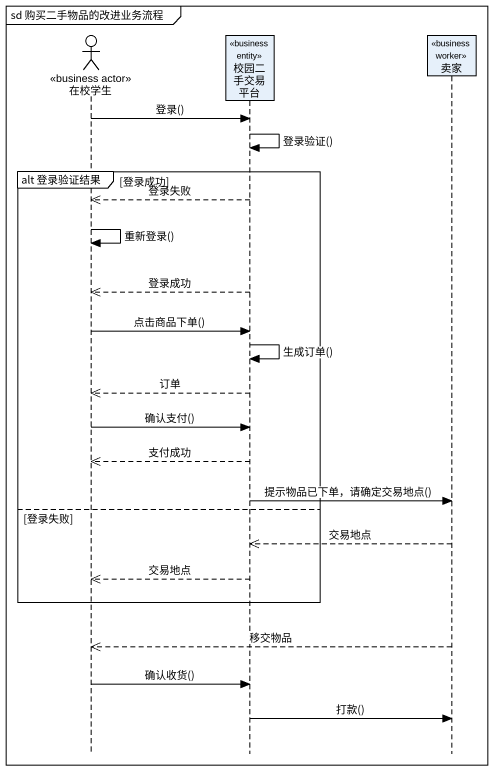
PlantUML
@startuml
mainframe sd 购买二手物品的改进业务流程
hide footbox
actor 在校学生 <<business actor>>
participant 校园二手交易平台 <<business entity>>
participant 卖家 <<business worker>>

在校学生 -> 校园二手交易平台 : 登录()
校园二手交易平台 -> 校园二手交易平台 : 登录验证()
group alt 登录验证结果 [登录成功]
  校园二手交易平台 -->> 在校学生 : 登录失败
  在校学生 -> 在校学生 : 重新登录()
  校园二手交易平台 -->> 在校学生 : 登录成功
  在校学生 -> 校园二手交易平台 : 点击商品下单()
  校园二手交易平台 -> 校园二手交易平台 : 生成订单()
  校园二手交易平台 -->> 在校学生 : 订单
  在校学生 -> 校园二手交易平台 : 确认支付()
  校园二手交易平台 -->> 在校学生 : 支付成功
  校园二手交易平台 -> 卖家 : 提示物品已下单，请确定交易地点()
else 登录失败
  卖家 -->> 校园二手交易平台 : 交易地点
  校园二手交易平台 -->> 在校学生 : 交易地点
end
卖家 -->> 在校学生 : 移交物品
在校学生 -> 校园二手交易平台 : 确认收货()
校园二手交易平台 -> 卖家 : 打款()
@enduml
